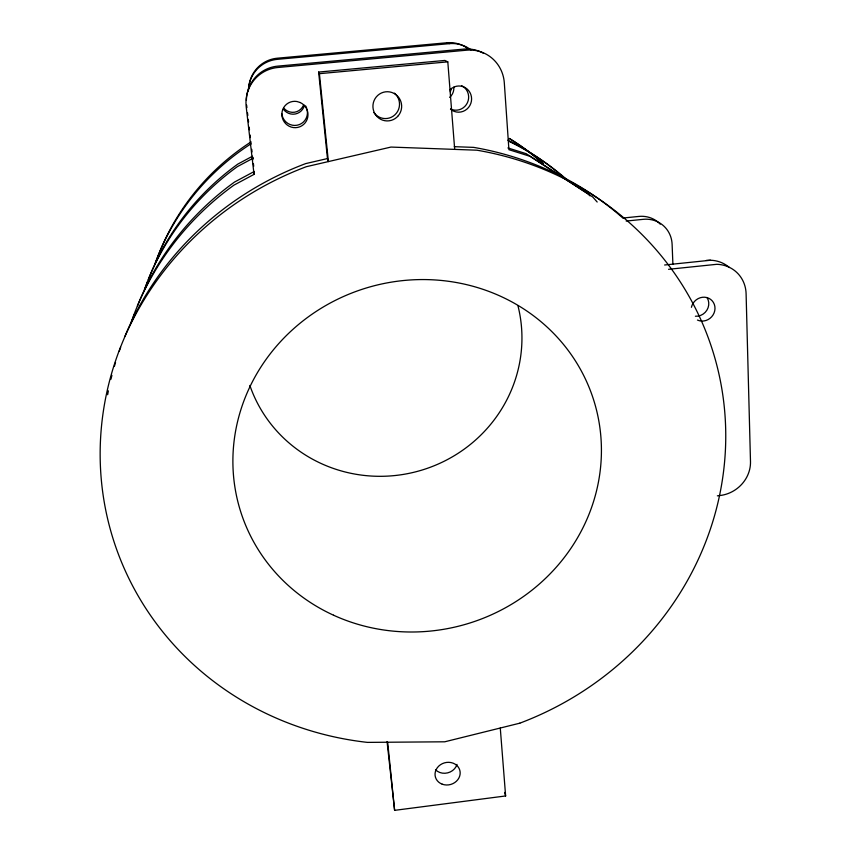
<?xml version="1.0" encoding="UTF-8"?>
<svg xmlns="http://www.w3.org/2000/svg" width="853" height="853" viewBox="0 0 853 853"><rect width="100%" height="100%" fill="white"/><g stroke="black" fill="none" stroke-linecap="round" stroke-linejoin="round"><path stroke-width="1.28" d="M131.202 322.263A284.987 272.704 -16.9 0 1 233.935 185.144L254.034 174.375L254.311 171.453L234.511 182.062A280.968 269.185 -16.9 0 0 137.386 306.078M252.52 156.206L237.848 164.075A257.382 248.383 -16.4 0 0 148.358 279.496M253.394 158.05L237.369 166.634A260.741 251.368 -16.5 0 0 144.434 289.615M454.692 149.392L447.804 61.853L444.893 60.446L318.627 72.068L327.467 158.562L305.726 163.595A309.319 293.773 -17.2 0 0 124.986 336.178M387.049 741.545L394.619 810.35L505.626 795.956L500.274 728.025M717.373 495.828L719.964 495.529A32.521 29.706 -36.2 0 0 750.491 461.601L746.098 293.763A33.832 31.444 -46.2 0 0 716.797 264.302L668.56 269.303M664.615 264.995L710.506 260.24A33.352 31.049 -46.4 0 1 729.4 267.533M623.255 218.005L638.876 216.427A28.17 26.624 -49.3 0 1 660.265 224.179M626.187 221.055L643.311 219.328A28.512 26.923 -49.1 0 1 672.111 244.342L672.9 264.291M318.627 72.068L319.406 73.678L447.804 61.853M468.34 48.909A32.329 31.433 -79.9 0 0 446.961 42.746L277.3 58.207A32.649 31.913 61.2 0 0 248.735 88.392M471.037 49.9A32.766 31.849 -79.4 0 0 449.371 43.652L277.364 59.337A33.096 32.361 61 0 0 248.372 91.015M706.284 260.4L710.506 260.24M454.297 146.673L473.66 147.377A309.319 293.773 -17.2 0 1 622.861 218.027M507.898 147.942L526.28 153.721L588.165 193.866L589.892 195.827M446.961 42.746L449.371 43.652M597.175 202.022L592.792 197.032L530.044 156.334L508.91 149.691L504.315 82.89A35.943 34.898 -75.7 0 0 466.815 50.178L277.854 67.494A36.306 35.549 59.4 0 0 246.218 107.009L254.034 174.375M327.467 158.562L328.384 161.59L319.406 73.678M504.613 792.416L505.626 795.956M246.613 105.058L246.922 107.659M247.519 112.873L247.818 115.475M248.276 119.377L248.575 121.99M249.183 127.193L249.481 129.795M250.089 135.009L250.387 137.61M250.835 141.513L251.145 144.114M251.742 149.328L252.051 151.93M252.648 157.133L252.946 159.735M253.405 163.648L253.704 166.25M387.667 742.238L394.619 810.35M107.649 394.726A309.319 293.773 -17.2 0 1 108.395 390.845M110.954 379.222A309.319 293.773 -17.2 0 1 111.924 375.352M114.387 366.363A309.319 293.773 -17.2 0 1 115.528 362.525M119.281 351.105A309.319 293.773 -17.2 0 1 120.636 347.342M517.92 305.619A139.967 135.808 -16 0 1 421.126 470.323A139.967 135.808 -16 0 1 249.854 385.439M131.991 321.005A280.968 269.185 -16.9 0 1 134.134 314.746M508.601 141.182A260.741 251.368 -16.5 0 1 567.917 180.548M144.733 289.53A257.382 248.383 -16.4 0 1 147.409 281.991M507.866 140.169A257.382 248.383 -16.4 0 1 563.076 177.04M154.798 264.334A240.311 233.125 -16 0 1 249.908 144.52M509.486 138.698A240.311 233.125 -16 0 1 543.532 163.637M156.142 261.103A237.454 230.555 -15.9 0 1 250.387 142.312M509.316 138.399A237.454 230.555 -15.9 0 1 543.169 164M483.534 53.334A35.41 34.397 -76.3 0 0 463.904 49.09L277.769 66.129A35.773 35.016 59.7 0 0 246.378 100.398M306.941 109.045A13.04 12.806 60.7 0 1 297.079 125.231A13.04 12.806 60.7 0 1 281.799 113.684M305.609 105.921A13.04 12.806 60.7 0 1 306.59 107.968M461.473 85.567A12.934 12.603 -75.9 0 1 467.433 102.691A12.934 12.603 -75.9 0 1 450.629 109.024M303.348 105.473A11.91 11.675 62.2 0 1 283.825 108.182M451.237 88.776A11.814 11.515 -79.9 0 1 450.309 91.719M707.009 297.558A12.198 11.366 -45.4 0 1 706.892 310.193A12.198 11.366 -45.4 0 1 695.387 316.239M453.839 87.187A11.974 11.675 -79.3 0 1 449.648 97.391M304.446 105.271A12.07 11.835 62 0 1 283.335 109.152M450.501 109.184A13.126 12.784 -75.2 0 0 471.389 101.294A13.126 12.784 -75.2 0 0 454.521 86.793L451.525 88.392A13.126 12.784 -75.2 0 0 449.798 89.874M691.41 307.304A12.368 11.515 -45.2 0 1 706.732 297.537A12.368 11.515 -45.2 0 1 714.057 312.998A12.368 11.515 -45.2 0 1 697.455 320.067M457.005 764.405A12.486 11.11 -15.3 0 1 447.665 772.871A12.486 11.11 -15.3 0 1 435.531 769.747M394.449 93.169A14.373 14.128 -89.8 0 1 394.992 114.75A14.373 14.128 -89.8 0 1 373.87 112.532M519.797 723.184L444.733 741.801L367.451 742.387A314.203 297.953 -17.3 0 1 101.742 484.12A314.203 297.953 -17.3 0 1 306.291 166.708L390.983 147.068L476.987 150.203A314.203 297.953 -17.3 0 1 724.965 414.707A314.203 297.953 -17.3 0 1 519.797 723.184M300.213 102.531L296.94 101.507A13.232 12.998 60.4 0 0 282.375 117.959A13.232 12.998 60.4 0 0 303.508 124.559A13.232 12.998 60.4 0 0 300.213 102.531M333.512 615.194A185.112 175.334 -17.3 0 0 601.173 441.14A185.112 175.334 -17.3 0 0 316.804 311.014A185.112 175.334 -17.3 0 0 333.512 615.194M442.195 784.184A12.678 11.249 -15.4 0 0 460.14 772.072A12.678 11.249 -15.4 0 0 440.479 764.715A12.678 11.249 -15.4 0 0 442.195 784.184M398.319 115.688A14.608 14.373 -89 0 0 389.746 91.932A14.608 14.373 -89 0 0 373.806 111.38A14.608 14.373 -89 0 0 398.319 115.688"/></g></svg>
